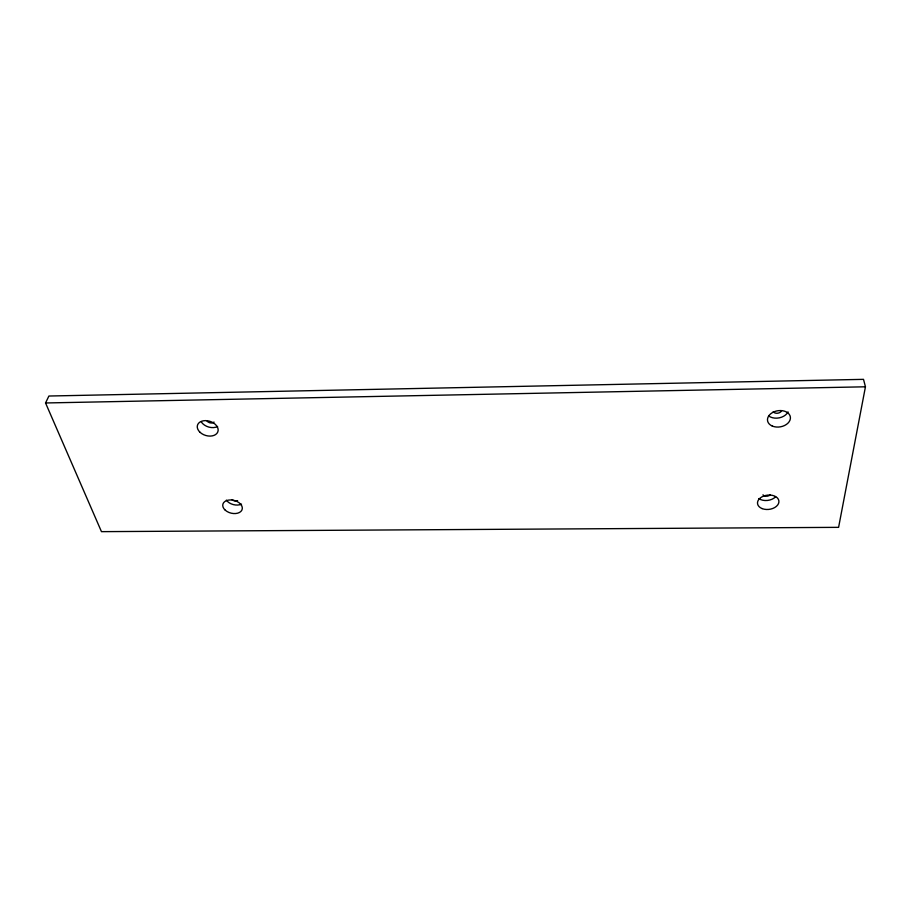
<?xml version="1.0" encoding="UTF-8"?>
<svg xmlns="http://www.w3.org/2000/svg" width="911" height="911" viewBox="0 0 911 911"><rect width="100%" height="100%" fill="white"/><g stroke="black" fill="none" stroke-linecap="round" stroke-linejoin="round"><path stroke-width="1.37" d="M865.45 386.799L838.598 527.344L101.463 531.648L45.55 402.969L48.898 396.023L863.514 379.352L865.45 386.799L45.55 402.969M770.296 494.775A4.27 2.87 -7 0 1 762.962 494.844M237.6 500.629A3.963 2.619 14.7 0 1 232.111 499.683M241.54 504.125A9.919 6.548 14.7 0 1 226.361 500.139M775.591 496.802A10.681 7.163 -7 0 1 758.806 498.579M214.039 422.066A4.248 2.949 17.6 0 1 206.854 420.802M781.638 410.747A4.589 3.257 -9.7 0 1 777.55 413.218A4.589 3.257 -9.7 0 1 773.234 411.681M217.604 426.507A10.625 7.379 17.6 0 1 201.399 422.1M788.049 411.909A11.467 8.142 -9.7 0 1 768.656 415.917M762.131 508.6A10.761 7.163 -6.9 0 0 778.894 502.12A10.761 7.163 -6.9 0 0 763.6 496.085A10.761 7.163 -6.9 0 0 762.131 508.6M225.279 510.206A9.987 6.548 14.6 0 0 241.87 510.126A9.987 6.548 14.6 0 0 230.426 499.945A9.987 6.548 14.6 0 0 225.279 510.206M200.09 432.338A10.704 7.379 17.4 0 0 217.718 432.11A10.704 7.379 17.4 0 0 205.328 420.62A10.704 7.379 17.4 0 0 200.09 432.338M772.255 426.041A11.558 8.153 -9.5 0 0 790.372 418.684A11.558 8.153 -9.5 0 0 774.225 411.726A11.558 8.153 -9.5 0 0 772.255 426.041"/></g></svg>
